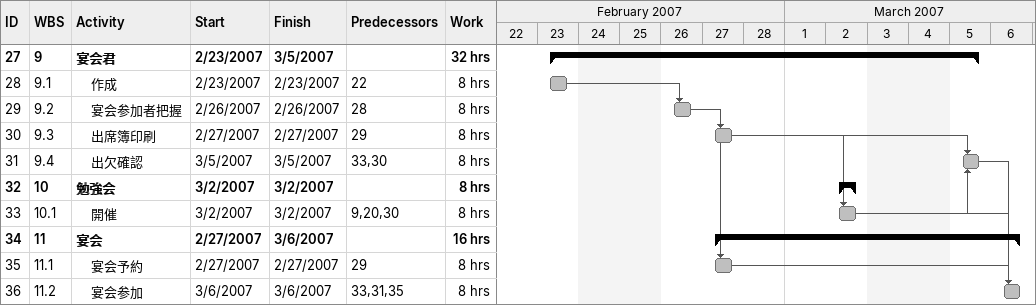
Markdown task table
| ID | WBS | Task | Start | Finish | Predecessors | Work (h) |
|---|---|---|---|---|---|---|
| 27 | 9 | **宴会君** | 2007-02-23 | 2007-03-05 |  | 32 |
| 28 | 9.1 | 作成 | 2007-02-23 | 2007-02-23 | 22 | 8 |
| 29 | 9.2 | 宴会参加者把握 | 2007-02-26 | 2007-02-26 | 28 | 8 |
| 30 | 9.3 | 出席簿印刷 | 2007-02-27 | 2007-02-27 | 29 | 8 |
| 31 | 9.4 | 出欠確認 | 2007-03-05 | 2007-03-05 | 33, 30 | 8 |
| 32 | 10 | **勉強会** | 2007-03-02 | 2007-03-02 |  | 8 |
| 33 | 10.1 | 開催 | 2007-03-02 | 2007-03-02 | 9, 20, 30 | 8 |
| 34 | 11 | **宴会** | 2007-02-27 | 2007-03-06 |  | 16 |
| 35 | 11.1 | 宴会予約 | 2007-02-27 | 2007-02-27 | 29 | 8 |
| 36 | 11.2 | 宴会参加 | 2007-03-06 | 2007-03-06 | 33, 31, 35 | 8 |
